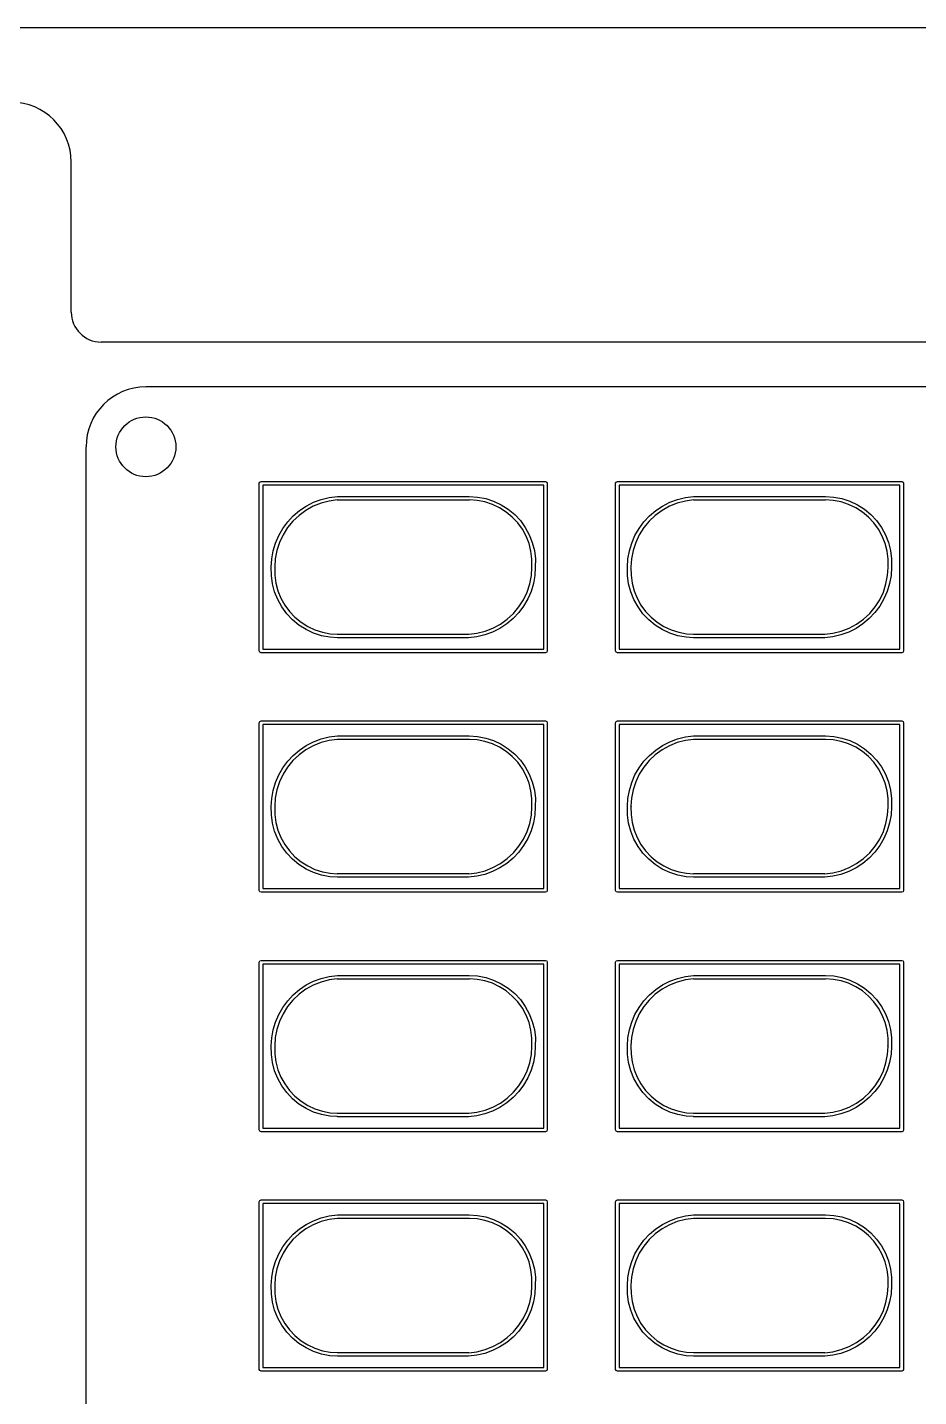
# Model space of a CAD drawing. Header units: millimetres. Extents: x 19 to 252, y 54 to 139.
# Drawn here: x 201.78 to 231.55, y 93.04 to 138.78 of the extents above; entities that cross this region are included whole.
import ezdxf

# ---------------------------------------------------------------- set-up
doc = ezdxf.new("R2010")
doc.units = ezdxf.units.MM
doc.header["$LTSCALE"] = 25.4
doc.layers.add('BLACK', color=7, linetype='Continuous')

msp = doc.modelspace()

# ---------------------------------------------------------------- linework, layer by layer
for p, q in [((33.243, 138.781), (238.238, 138.781)), ((203.245, 129.27), (203.245, 134.281)), ((247.738, 128.27), (204.245, 128.27)), ((208.238, 126.77), (205.738, 126.77)), ((244.238, 126.77), (208.238, 126.77)), ((203.738, 68.77), (203.738, 124.77))]:
    msp.add_line(p, q)
msp.add_circle((205.738, 124.77), 1)
for centre, radius, start, end in [((201.245, 134.281), 2, 0, 90), ((204.245, 129.27), 1, 180, 270), ((205.738, 124.77), 2, 90, 180)]:
    msp.add_arc(centre, radius, start, end)
at = {"layer": 'BLACK', "linetype": 'Continuous'}
for p, q in [((209.527, 123.55), (209.545, 123.593)), ((209.527, 117.949), (209.527, 123.55)), ((209.545, 123.593), (209.587, 123.61)), ((209.587, 123.61), (219.088, 123.61)), ((219.088, 123.61), (219.131, 123.593)), ((219.131, 123.593), (219.149, 123.55)), ((219.149, 123.55), (219.149, 117.949)), ((221.427, 123.55), (221.445, 123.593)), ((221.427, 117.949), (221.427, 123.55)), ((221.445, 123.593), (221.488, 123.61)), ((221.488, 123.61), (230.989, 123.61)), ((230.989, 123.61), (231.031, 123.593)), ((231.031, 123.593), (231.048, 123.55)), ((231.048, 123.55), (231.048, 117.949)), ((209.647, 123.49), (209.647, 118.009)), ((219.028, 123.49), (209.647, 123.49)), ((211.597, 123.01), (211.863, 123.076)), ((211.863, 123.076), (212.134, 123.11)), ((212.134, 123.11), (212.134, 123.11)), ((212.134, 123.11), (212.136, 123.109)), ((212.136, 123.109), (212.138, 123.11)), ((212.138, 123.11), (216.538, 123.11)), ((216.538, 123.11), (216.816, 123.092)), ((216.816, 123.092), (217.09, 123.04)), ((219.028, 118.009), (219.028, 123.49)), ((221.548, 123.49), (221.548, 118.009)), ((230.929, 123.49), (221.548, 123.49)), ((223.497, 123.01), (223.763, 123.076)), ((223.763, 123.076), (224.034, 123.11)), ((224.034, 123.11), (224.034, 123.11)), ((224.034, 123.11), (224.036, 123.109)), ((224.036, 123.109), (224.038, 123.11)), ((224.038, 123.11), (228.438, 123.11)), ((228.438, 123.11), (228.716, 123.092)), ((228.716, 123.092), (228.99, 123.04)), ((230.929, 118.009), (230.929, 123.49)), ((210.661, 122.462), (210.87, 122.639)), ((211.082, 122.646), (210.854, 122.48)), ((210.87, 122.639), (211.097, 122.791)), ((211.328, 122.782), (211.082, 122.646)), ((211.097, 122.791), (211.341, 122.915)), ((211.59, 122.887), (211.328, 122.782)), ((211.341, 122.915), (211.597, 123.01)), ((211.862, 122.958), (211.59, 122.887)), ((212.131, 122.993), (211.862, 122.958)), ((212.138, 122.99), (212.131, 122.993)), ((216.538, 122.99), (212.138, 122.99)), ((216.547, 122.993), (216.538, 122.99)), ((216.802, 122.977), (216.547, 122.993)), ((217.061, 122.928), (216.802, 122.977)), ((217.313, 122.846), (217.061, 122.928)), ((217.09, 123.04), (217.356, 122.953)), ((217.552, 122.733), (217.313, 122.846)), ((217.356, 122.953), (217.608, 122.834)), ((217.775, 122.591), (217.552, 122.733)), ((217.608, 122.834), (217.843, 122.685)), ((217.978, 122.422), (217.775, 122.591)), ((217.843, 122.685), (218.058, 122.506)), ((222.561, 122.462), (222.77, 122.639)), ((222.982, 122.646), (222.754, 122.48)), ((222.77, 122.639), (222.997, 122.791)), ((223.228, 122.782), (222.982, 122.646)), ((222.997, 122.791), (223.241, 122.915)), ((223.49, 122.887), (223.228, 122.782)), ((223.241, 122.915), (223.497, 123.01)), ((223.762, 122.958), (223.49, 122.887)), ((224.031, 122.993), (223.762, 122.958)), ((224.038, 122.99), (224.031, 122.993)), ((228.438, 122.99), (224.038, 122.99)), ((228.447, 122.993), (228.438, 122.99)), ((228.702, 122.977), (228.447, 122.993)), ((228.961, 122.928), (228.702, 122.977)), ((229.213, 122.846), (228.961, 122.928)), ((228.99, 123.04), (229.256, 122.953)), ((229.452, 122.733), (229.213, 122.846)), ((229.256, 122.953), (229.508, 122.834)), ((229.675, 122.591), (229.452, 122.733)), ((229.508, 122.834), (229.743, 122.685)), ((229.878, 122.422), (229.675, 122.591)), ((229.743, 122.685), (229.958, 122.506)), ((210.312, 122.043), (210.475, 122.263)), ((210.649, 122.286), (210.47, 122.069)), ((210.475, 122.263), (210.661, 122.462)), ((210.854, 122.48), (210.649, 122.286)), ((218.159, 122.229), (217.978, 122.422)), ((218.058, 122.506), (218.248, 122.303)), ((218.314, 122.015), (218.159, 122.229)), ((218.248, 122.303), (218.412, 122.077)), ((222.212, 122.043), (222.375, 122.263)), ((222.549, 122.286), (222.37, 122.069)), ((222.375, 122.263), (222.561, 122.462)), ((222.754, 122.48), (222.549, 122.286)), ((230.059, 122.229), (229.878, 122.422)), ((229.958, 122.506), (230.148, 122.303)), ((230.214, 122.015), (230.059, 122.229)), ((230.148, 122.303), (230.312, 122.077)), ((210.068, 121.554), (210.176, 121.806)), ((210.176, 121.806), (210.312, 122.043)), ((210.32, 121.831), (210.2, 121.576)), ((210.47, 122.069), (210.32, 121.831)), ((218.44, 121.783), (218.314, 122.015)), ((218.412, 122.077), (218.545, 121.832)), ((218.537, 121.537), (218.44, 121.783)), ((218.545, 121.832), (218.647, 121.572)), ((221.968, 121.554), (222.076, 121.806)), ((222.076, 121.806), (222.212, 122.043)), ((222.22, 121.831), (222.1, 121.576)), ((222.37, 122.069), (222.22, 121.831)), ((230.34, 121.783), (230.214, 122.015)), ((230.312, 122.077), (230.445, 121.832)), ((230.437, 121.537), (230.34, 121.783)), ((230.445, 121.832), (230.547, 121.572)), ((209.943, 121.023), (209.991, 121.292)), ((209.991, 121.292), (210.068, 121.554)), ((210.113, 121.308), (210.061, 121.031)), ((210.2, 121.576), (210.113, 121.308)), ((218.602, 121.28), (218.537, 121.537)), ((218.634, 121.018), (218.602, 121.28)), ((218.647, 121.572), (218.716, 121.302)), ((218.716, 121.302), (218.75, 121.025)), ((221.843, 121.023), (221.891, 121.292)), ((221.891, 121.292), (221.968, 121.554)), ((222.013, 121.308), (221.961, 121.031)), ((222.1, 121.576), (222.013, 121.308)), ((230.502, 121.28), (230.437, 121.537)), ((230.534, 121.018), (230.502, 121.28)), ((230.547, 121.572), (230.616, 121.302)), ((230.616, 121.302), (230.65, 121.025)), ((209.928, 120.753), (209.943, 121.023)), ((210.061, 121.031), (210.044, 120.759)), ((210.044, 120.759), (210.048, 120.75)), ((218.629, 120.754), (218.633, 120.762)), ((218.633, 120.762), (218.634, 121.018)), ((218.75, 121.025), (218.748, 120.75)), ((221.828, 120.753), (221.843, 121.023)), ((221.961, 121.031), (221.944, 120.759)), ((221.944, 120.759), (221.947, 120.75)), ((230.529, 120.754), (230.533, 120.762)), ((230.533, 120.762), (230.534, 121.018)), ((230.65, 121.025), (230.648, 120.75)), ((209.927, 120.75), (209.928, 120.751)), ((209.928, 120.75), (209.927, 120.75)), ((209.928, 120.751), (209.928, 120.753)), ((209.928, 120.753), (209.928, 120.753)), ((209.928, 120.753), (209.928, 120.753)), ((209.929, 120.473), (209.928, 120.75)), ((209.966, 120.196), (209.929, 120.473)), ((210.047, 120.747), (210.043, 120.738)), ((210.043, 120.738), (210.045, 120.481)), ((210.045, 120.481), (210.08, 120.218)), ((210.048, 120.75), (210.047, 120.748)), ((210.047, 120.748), (210.047, 120.747)), ((218.562, 120.188), (218.615, 120.467)), ((218.615, 120.467), (218.632, 120.741)), ((218.628, 120.75), (218.629, 120.752)), ((218.632, 120.741), (218.628, 120.75)), ((218.629, 120.752), (218.629, 120.754)), ((218.732, 120.475), (218.685, 120.204)), ((218.748, 120.746), (218.732, 120.475)), ((218.748, 120.75), (218.748, 120.75)), ((218.748, 120.75), (218.748, 120.748)), ((218.748, 120.748), (218.748, 120.746)), ((218.748, 120.746), (218.748, 120.746)), ((218.748, 120.746), (218.748, 120.746)), ((221.828, 120.751), (221.828, 120.753)), ((221.828, 120.753), (221.828, 120.753)), ((221.828, 120.753), (221.828, 120.753)), ((221.828, 120.75), (221.828, 120.751)), ((221.829, 120.473), (221.828, 120.75)), ((221.828, 120.75), (221.828, 120.75)), ((221.866, 120.196), (221.829, 120.473)), ((221.947, 120.747), (221.943, 120.738)), ((221.943, 120.738), (221.945, 120.481)), ((221.945, 120.481), (221.98, 120.218)), ((221.947, 120.75), (221.947, 120.748)), ((221.947, 120.748), (221.947, 120.747)), ((230.462, 120.188), (230.515, 120.467)), ((230.515, 120.467), (230.532, 120.741)), ((230.528, 120.75), (230.529, 120.752)), ((230.532, 120.741), (230.528, 120.75)), ((230.529, 120.752), (230.529, 120.754)), ((230.632, 120.475), (230.585, 120.204)), ((230.648, 120.746), (230.632, 120.475)), ((230.648, 120.75), (230.649, 120.75)), ((230.649, 120.75), (230.648, 120.748)), ((230.648, 120.748), (230.648, 120.746)), ((230.648, 120.746), (230.648, 120.746)), ((230.648, 120.746), (230.648, 120.746)), ((210.037, 119.925), (209.966, 120.196)), ((210.142, 119.665), (210.037, 119.925)), ((210.08, 120.218), (210.147, 119.961)), ((210.147, 119.961), (210.246, 119.715)), ((218.352, 119.662), (218.474, 119.919)), ((218.474, 119.919), (218.562, 120.188)), ((218.606, 119.94), (218.496, 119.687)), ((218.685, 120.204), (218.606, 119.94)), ((221.937, 119.925), (221.866, 120.196)), ((222.042, 119.665), (221.937, 119.925)), ((221.98, 120.218), (222.047, 119.961)), ((222.047, 119.961), (222.146, 119.715)), ((230.252, 119.662), (230.374, 119.919)), ((230.374, 119.919), (230.462, 120.188)), ((230.506, 119.94), (230.396, 119.687)), ((230.585, 120.204), (230.506, 119.94)), ((210.278, 119.421), (210.142, 119.665)), ((210.246, 119.715), (210.375, 119.483)), ((210.443, 119.195), (210.278, 119.421)), ((210.375, 119.483), (210.532, 119.269)), ((218.018, 119.205), (218.2, 119.423)), ((218.358, 119.449), (218.194, 119.229)), ((218.2, 119.423), (218.352, 119.662)), ((218.496, 119.687), (218.358, 119.449)), ((222.178, 119.421), (222.042, 119.665)), ((222.146, 119.715), (222.275, 119.483)), ((222.343, 119.195), (222.178, 119.421)), ((222.275, 119.483), (222.432, 119.269)), ((229.918, 119.205), (230.1, 119.423)), ((230.258, 119.449), (230.094, 119.229)), ((230.1, 119.423), (230.252, 119.662)), ((230.396, 119.687), (230.258, 119.449)), ((210.636, 118.992), (210.443, 119.195)), ((210.532, 119.269), (210.715, 119.076)), ((210.852, 118.814), (210.636, 118.992)), ((210.715, 119.076), (210.92, 118.908)), ((217.58, 118.846), (217.811, 119.012)), ((218.005, 119.029), (217.794, 118.852)), ((217.811, 119.012), (218.018, 119.205)), ((218.194, 119.229), (218.005, 119.029)), ((222.536, 118.992), (222.343, 119.195)), ((222.432, 119.269), (222.615, 119.076)), ((222.752, 118.814), (222.536, 118.992)), ((222.615, 119.076), (222.82, 118.908)), ((229.48, 118.846), (229.711, 119.012)), ((229.905, 119.029), (229.694, 118.852)), ((229.711, 119.012), (229.918, 119.205)), ((230.094, 119.229), (229.905, 119.029)), ((211.089, 118.664), (210.852, 118.814)), ((210.92, 118.908), (211.144, 118.766)), ((211.342, 118.546), (211.089, 118.664)), ((211.144, 118.766), (211.385, 118.653)), ((211.608, 118.46), (211.342, 118.546)), ((211.385, 118.653), (211.637, 118.572)), ((211.637, 118.572), (211.898, 118.522)), ((211.898, 118.522), (212.132, 118.508)), ((212.132, 118.508), (212.138, 118.51)), ((212.138, 118.51), (216.513, 118.51)), ((216.513, 118.51), (216.521, 118.507)), ((216.521, 118.507), (216.792, 118.539)), ((217.058, 118.484), (216.79, 118.421)), ((216.792, 118.539), (217.067, 118.608)), ((217.317, 118.578), (217.058, 118.484)), ((217.067, 118.608), (217.331, 118.711)), ((217.563, 118.701), (217.317, 118.578)), ((217.331, 118.711), (217.58, 118.846)), ((217.794, 118.852), (217.563, 118.701)), ((222.989, 118.664), (222.752, 118.814)), ((222.82, 118.908), (223.044, 118.766)), ((223.242, 118.546), (222.989, 118.664)), ((223.044, 118.766), (223.285, 118.653)), ((223.508, 118.46), (223.242, 118.546)), ((223.285, 118.653), (223.537, 118.572)), ((223.537, 118.572), (223.798, 118.522)), ((223.798, 118.522), (224.032, 118.508)), ((224.032, 118.508), (224.038, 118.51)), ((224.038, 118.51), (228.413, 118.51)), ((228.413, 118.51), (228.421, 118.507)), ((228.421, 118.507), (228.692, 118.539)), ((228.958, 118.484), (228.69, 118.421)), ((228.692, 118.539), (228.967, 118.608)), ((229.217, 118.578), (228.958, 118.484)), ((228.967, 118.608), (229.231, 118.711)), ((229.463, 118.701), (229.217, 118.578)), ((229.231, 118.711), (229.48, 118.846)), ((229.694, 118.852), (229.463, 118.701)), ((211.883, 118.407), (211.608, 118.46)), ((212.134, 118.392), (211.883, 118.407)), ((212.138, 118.39), (212.134, 118.392)), ((216.513, 118.39), (212.138, 118.39)), ((216.515, 118.391), (216.513, 118.39)), ((216.517, 118.39), (216.515, 118.391)), ((216.79, 118.421), (216.517, 118.39)), ((216.517, 118.39), (216.517, 118.39)), ((223.783, 118.407), (223.508, 118.46)), ((224.034, 118.392), (223.783, 118.407)), ((224.038, 118.39), (224.034, 118.392)), ((228.413, 118.39), (224.038, 118.39)), ((228.415, 118.391), (228.413, 118.39)), ((228.417, 118.39), (228.415, 118.391)), ((228.69, 118.421), (228.417, 118.39)), ((228.417, 118.39), (228.417, 118.39)), ((209.545, 117.907), (209.527, 117.949)), ((209.587, 117.889), (209.545, 117.907)), ((219.088, 117.889), (209.587, 117.889)), ((209.647, 118.009), (219.028, 118.009)), ((219.131, 117.907), (219.088, 117.889)), ((219.149, 117.949), (219.131, 117.907)), ((221.445, 117.907), (221.427, 117.949)), ((221.488, 117.889), (221.445, 117.907)), ((230.989, 117.889), (221.488, 117.889)), ((221.548, 118.009), (230.929, 118.009)), ((231.031, 117.907), (230.989, 117.889)), ((231.048, 117.949), (231.031, 117.907)), ((209.527, 115.55), (209.545, 115.593)), ((209.527, 109.949), (209.527, 115.55)), ((209.545, 115.593), (209.587, 115.61)), ((209.587, 115.61), (219.088, 115.61)), ((209.647, 115.49), (209.647, 110.009)), ((219.028, 115.49), (209.647, 115.49)), ((219.028, 110.009), (219.028, 115.49)), ((219.088, 115.61), (219.131, 115.593)), ((219.131, 115.593), (219.149, 115.55)), ((219.149, 115.55), (219.149, 109.949)), ((221.427, 115.55), (221.445, 115.593)), ((221.427, 109.949), (221.427, 115.55)), ((221.445, 115.593), (221.488, 115.61)), ((221.488, 115.61), (230.989, 115.61)), ((221.548, 115.49), (221.548, 110.009)), ((230.929, 115.49), (221.548, 115.49)), ((230.929, 110.009), (230.929, 115.49)), ((230.989, 115.61), (231.031, 115.593)), ((231.031, 115.593), (231.048, 115.55)), ((231.048, 115.55), (231.048, 109.949)), ((211.097, 114.791), (211.341, 114.915)), ((211.59, 114.887), (211.328, 114.782)), ((211.341, 114.915), (211.597, 115.01)), ((211.862, 114.958), (211.59, 114.887)), ((211.597, 115.01), (211.863, 115.076)), ((212.131, 114.993), (211.862, 114.958)), ((211.863, 115.076), (212.134, 115.11)), ((212.138, 114.99), (212.131, 114.993)), ((212.134, 115.11), (212.134, 115.11)), ((212.134, 115.11), (212.136, 115.109)), ((212.136, 115.109), (212.138, 115.11)), ((212.138, 115.11), (216.538, 115.11)), ((216.538, 114.99), (212.138, 114.99)), ((216.538, 115.11), (216.816, 115.092)), ((216.547, 114.993), (216.538, 114.99)), ((216.802, 114.977), (216.547, 114.993)), ((217.061, 114.928), (216.802, 114.977)), ((216.816, 115.092), (217.09, 115.04)), ((217.313, 114.846), (217.061, 114.928)), ((217.09, 115.04), (217.356, 114.953)), ((217.552, 114.733), (217.313, 114.846)), ((217.356, 114.953), (217.608, 114.834)), ((217.608, 114.834), (217.843, 114.685)), ((222.997, 114.791), (223.241, 114.915)), ((223.49, 114.887), (223.228, 114.782)), ((223.241, 114.915), (223.497, 115.01)), ((223.762, 114.958), (223.49, 114.887)), ((223.497, 115.01), (223.763, 115.076)), ((224.031, 114.993), (223.762, 114.958)), ((223.763, 115.076), (224.034, 115.11)), ((224.038, 114.99), (224.031, 114.993)), ((224.034, 115.11), (224.034, 115.11)), ((224.034, 115.11), (224.036, 115.109)), ((224.036, 115.109), (224.038, 115.11)), ((224.038, 115.11), (228.438, 115.11)), ((228.438, 114.99), (224.038, 114.99)), ((228.438, 115.11), (228.716, 115.092)), ((228.447, 114.993), (228.438, 114.99)), ((228.702, 114.977), (228.447, 114.993)), ((228.961, 114.928), (228.702, 114.977)), ((228.716, 115.092), (228.99, 115.04)), ((229.213, 114.846), (228.961, 114.928)), ((228.99, 115.04), (229.256, 114.953)), ((229.452, 114.733), (229.213, 114.846)), ((229.256, 114.953), (229.508, 114.834)), ((229.508, 114.834), (229.743, 114.685)), ((210.475, 114.263), (210.661, 114.462)), ((210.854, 114.48), (210.649, 114.286)), ((210.661, 114.462), (210.87, 114.639)), ((211.082, 114.646), (210.854, 114.48)), ((210.87, 114.639), (211.097, 114.791)), ((211.328, 114.782), (211.082, 114.646)), ((217.775, 114.591), (217.552, 114.733)), ((217.978, 114.422), (217.775, 114.591)), ((217.843, 114.685), (218.058, 114.506)), ((218.159, 114.229), (217.978, 114.422)), ((218.058, 114.506), (218.248, 114.303)), ((222.375, 114.263), (222.561, 114.462)), ((222.754, 114.48), (222.549, 114.286)), ((222.561, 114.462), (222.77, 114.639)), ((222.982, 114.646), (222.754, 114.48)), ((222.77, 114.639), (222.997, 114.791)), ((223.228, 114.782), (222.982, 114.646)), ((229.675, 114.591), (229.452, 114.733)), ((229.878, 114.422), (229.675, 114.591)), ((229.743, 114.685), (229.958, 114.506)), ((230.059, 114.229), (229.878, 114.422)), ((229.958, 114.506), (230.148, 114.303)), ((210.176, 113.806), (210.312, 114.043)), ((210.312, 114.043), (210.475, 114.263)), ((210.47, 114.069), (210.32, 113.831)), ((210.649, 114.286), (210.47, 114.069)), ((218.314, 114.015), (218.159, 114.229)), ((218.248, 114.303), (218.412, 114.077)), ((218.44, 113.783), (218.314, 114.015)), ((218.412, 114.077), (218.545, 113.832)), ((222.076, 113.806), (222.212, 114.043)), ((222.212, 114.043), (222.375, 114.263)), ((222.37, 114.069), (222.22, 113.831)), ((222.549, 114.286), (222.37, 114.069)), ((230.214, 114.015), (230.059, 114.229)), ((230.148, 114.303), (230.312, 114.077)), ((230.34, 113.783), (230.214, 114.015)), ((230.312, 114.077), (230.445, 113.832)), ((209.991, 113.292), (210.068, 113.554)), ((210.068, 113.554), (210.176, 113.806)), ((210.2, 113.576), (210.113, 113.308)), ((210.32, 113.831), (210.2, 113.576)), ((218.537, 113.537), (218.44, 113.783)), ((218.602, 113.28), (218.537, 113.537)), ((218.545, 113.832), (218.647, 113.572)), ((218.647, 113.572), (218.716, 113.302)), ((221.891, 113.292), (221.968, 113.554)), ((221.968, 113.554), (222.076, 113.806)), ((222.1, 113.576), (222.013, 113.308)), ((222.22, 113.831), (222.1, 113.576)), ((230.437, 113.537), (230.34, 113.783)), ((230.502, 113.28), (230.437, 113.537)), ((230.445, 113.832), (230.547, 113.572)), ((230.547, 113.572), (230.616, 113.302)), ((209.928, 112.753), (209.943, 113.023)), ((209.943, 113.023), (209.991, 113.292)), ((210.061, 113.031), (210.044, 112.759)), ((210.113, 113.308), (210.061, 113.031)), ((218.634, 113.018), (218.602, 113.28)), ((218.633, 112.762), (218.634, 113.018)), ((218.716, 113.302), (218.75, 113.025)), ((218.75, 113.025), (218.748, 112.75)), ((221.828, 112.753), (221.843, 113.023)), ((221.843, 113.023), (221.891, 113.292)), ((221.961, 113.031), (221.944, 112.759)), ((222.013, 113.308), (221.961, 113.031)), ((230.534, 113.018), (230.502, 113.28)), ((230.533, 112.762), (230.534, 113.018)), ((230.616, 113.302), (230.65, 113.025)), ((230.65, 113.025), (230.648, 112.75)), ((209.927, 112.75), (209.928, 112.751)), ((209.928, 112.75), (209.927, 112.75)), ((209.928, 112.751), (209.928, 112.753)), ((209.928, 112.753), (209.928, 112.753)), ((209.928, 112.753), (209.928, 112.753)), ((209.929, 112.473), (209.928, 112.75)), ((210.047, 112.747), (210.043, 112.738)), ((210.043, 112.738), (210.045, 112.481)), ((210.044, 112.759), (210.048, 112.75)), ((210.048, 112.75), (210.047, 112.748)), ((210.047, 112.748), (210.047, 112.747)), ((218.615, 112.467), (218.632, 112.741)), ((218.628, 112.75), (218.629, 112.752)), ((218.632, 112.741), (218.628, 112.75)), ((218.629, 112.754), (218.633, 112.762)), ((218.629, 112.752), (218.629, 112.754)), ((218.748, 112.746), (218.732, 112.475)), ((218.748, 112.75), (218.748, 112.75)), ((218.748, 112.75), (218.748, 112.748)), ((218.748, 112.748), (218.748, 112.746)), ((218.748, 112.746), (218.748, 112.746)), ((218.748, 112.746), (218.748, 112.746)), ((221.828, 112.751), (221.828, 112.753)), ((221.828, 112.753), (221.828, 112.753)), ((221.828, 112.753), (221.828, 112.753)), ((221.828, 112.75), (221.828, 112.751)), ((221.829, 112.473), (221.828, 112.75)), ((221.828, 112.75), (221.828, 112.75)), ((221.947, 112.747), (221.943, 112.738)), ((221.943, 112.738), (221.945, 112.481)), ((221.944, 112.759), (221.947, 112.75)), ((221.947, 112.75), (221.947, 112.748)), ((221.947, 112.748), (221.947, 112.747)), ((230.515, 112.467), (230.532, 112.741)), ((230.528, 112.75), (230.529, 112.752)), ((230.532, 112.741), (230.528, 112.75)), ((230.529, 112.754), (230.533, 112.762)), ((230.529, 112.752), (230.529, 112.754)), ((230.648, 112.746), (230.632, 112.475)), ((230.648, 112.75), (230.649, 112.75)), ((230.649, 112.75), (230.648, 112.748)), ((230.648, 112.748), (230.648, 112.746)), ((230.648, 112.746), (230.648, 112.746)), ((230.648, 112.746), (230.648, 112.746)), ((209.966, 112.196), (209.929, 112.473)), ((210.037, 111.925), (209.966, 112.196)), ((210.045, 112.481), (210.08, 112.218)), ((210.08, 112.218), (210.147, 111.961)), ((218.474, 111.919), (218.562, 112.188)), ((218.562, 112.188), (218.615, 112.467)), ((218.685, 112.204), (218.606, 111.94)), ((218.732, 112.475), (218.685, 112.204)), ((221.866, 112.196), (221.829, 112.473)), ((221.937, 111.925), (221.866, 112.196)), ((221.945, 112.481), (221.98, 112.218)), ((221.98, 112.218), (222.047, 111.961)), ((230.374, 111.919), (230.462, 112.188)), ((230.462, 112.188), (230.515, 112.467)), ((230.585, 112.204), (230.506, 111.94)), ((230.632, 112.475), (230.585, 112.204)), ((210.142, 111.665), (210.037, 111.925)), ((210.278, 111.421), (210.142, 111.665)), ((210.147, 111.961), (210.246, 111.715)), ((210.246, 111.715), (210.375, 111.483)), ((218.2, 111.423), (218.352, 111.662)), ((218.352, 111.662), (218.474, 111.919)), ((218.496, 111.687), (218.358, 111.449)), ((218.606, 111.94), (218.496, 111.687)), ((222.042, 111.665), (221.937, 111.925)), ((222.178, 111.421), (222.042, 111.665)), ((222.047, 111.961), (222.146, 111.715)), ((222.146, 111.715), (222.275, 111.483)), ((230.1, 111.423), (230.252, 111.662)), ((230.252, 111.662), (230.374, 111.919)), ((230.396, 111.687), (230.258, 111.449)), ((230.506, 111.94), (230.396, 111.687)), ((210.443, 111.195), (210.278, 111.421)), ((210.375, 111.483), (210.532, 111.269)), ((210.636, 110.992), (210.443, 111.195)), ((210.532, 111.269), (210.715, 111.076)), ((217.811, 111.012), (218.018, 111.205)), ((218.194, 111.229), (218.005, 111.029)), ((218.018, 111.205), (218.2, 111.423)), ((218.358, 111.449), (218.194, 111.229)), ((222.343, 111.195), (222.178, 111.421)), ((222.275, 111.483), (222.432, 111.269)), ((222.536, 110.992), (222.343, 111.195)), ((222.432, 111.269), (222.615, 111.076)), ((229.711, 111.012), (229.918, 111.205)), ((230.094, 111.229), (229.905, 111.029)), ((229.918, 111.205), (230.1, 111.423)), ((230.258, 111.449), (230.094, 111.229)), ((210.852, 110.814), (210.636, 110.992)), ((210.715, 111.076), (210.92, 110.908)), ((211.089, 110.664), (210.852, 110.814)), ((210.92, 110.908), (211.144, 110.766)), ((211.144, 110.766), (211.385, 110.653)), ((217.067, 110.608), (217.331, 110.711)), ((217.563, 110.701), (217.317, 110.578)), ((217.331, 110.711), (217.58, 110.846)), ((217.794, 110.852), (217.563, 110.701)), ((217.58, 110.846), (217.811, 111.012)), ((218.005, 111.029), (217.794, 110.852)), ((222.752, 110.814), (222.536, 110.992)), ((222.615, 111.076), (222.82, 110.908)), ((222.989, 110.664), (222.752, 110.814)), ((222.82, 110.908), (223.044, 110.766)), ((223.044, 110.766), (223.285, 110.653)), ((228.967, 110.608), (229.231, 110.711)), ((229.463, 110.701), (229.217, 110.578)), ((229.231, 110.711), (229.48, 110.846)), ((229.694, 110.852), (229.463, 110.701)), ((229.48, 110.846), (229.711, 111.012)), ((229.905, 111.029), (229.694, 110.852)), ((211.342, 110.546), (211.089, 110.664)), ((211.608, 110.46), (211.342, 110.546)), ((211.385, 110.653), (211.637, 110.572)), ((211.883, 110.407), (211.608, 110.46)), ((211.637, 110.572), (211.898, 110.522)), ((212.134, 110.392), (211.883, 110.407)), ((211.898, 110.522), (212.132, 110.508)), ((212.132, 110.508), (212.138, 110.51)), ((212.138, 110.39), (212.134, 110.392)), ((212.138, 110.51), (216.513, 110.51)), ((216.513, 110.39), (212.138, 110.39)), ((216.513, 110.51), (216.521, 110.507)), ((216.515, 110.391), (216.513, 110.39)), ((216.517, 110.39), (216.515, 110.391)), ((216.79, 110.421), (216.517, 110.39)), ((216.517, 110.39), (216.517, 110.39)), ((216.521, 110.507), (216.792, 110.539)), ((217.058, 110.484), (216.79, 110.421)), ((216.792, 110.539), (217.067, 110.608)), ((217.317, 110.578), (217.058, 110.484)), ((223.242, 110.546), (222.989, 110.664)), ((223.508, 110.46), (223.242, 110.546)), ((223.285, 110.653), (223.537, 110.572)), ((223.783, 110.407), (223.508, 110.46)), ((223.537, 110.572), (223.798, 110.522)), ((224.034, 110.392), (223.783, 110.407)), ((223.798, 110.522), (224.032, 110.508)), ((224.032, 110.508), (224.038, 110.51)), ((224.038, 110.39), (224.034, 110.392)), ((224.038, 110.51), (228.413, 110.51)), ((228.413, 110.39), (224.038, 110.39)), ((228.413, 110.51), (228.421, 110.507)), ((228.415, 110.391), (228.413, 110.39)), ((228.417, 110.39), (228.415, 110.391)), ((228.69, 110.421), (228.417, 110.39)), ((228.417, 110.39), (228.417, 110.39)), ((228.421, 110.507), (228.692, 110.539)), ((228.958, 110.484), (228.69, 110.421)), ((228.692, 110.539), (228.967, 110.608)), ((229.217, 110.578), (228.958, 110.484)), ((209.545, 109.907), (209.527, 109.949)), ((209.587, 109.889), (209.545, 109.907)), ((219.088, 109.889), (209.587, 109.889)), ((209.647, 110.009), (219.028, 110.009)), ((219.131, 109.907), (219.088, 109.889)), ((219.149, 109.949), (219.131, 109.907)), ((221.445, 109.907), (221.427, 109.949)), ((221.488, 109.889), (221.445, 109.907)), ((230.989, 109.889), (221.488, 109.889)), ((221.548, 110.009), (230.929, 110.009)), ((231.031, 109.907), (230.989, 109.889)), ((231.048, 109.949), (231.031, 109.907)), ((209.527, 107.55), (209.545, 107.593)), ((209.527, 101.949), (209.527, 107.55)), ((209.545, 107.593), (209.587, 107.61)), ((209.587, 107.61), (219.088, 107.61)), ((219.088, 107.61), (219.131, 107.593)), ((219.131, 107.593), (219.149, 107.55)), ((219.149, 107.55), (219.149, 101.949)), ((221.427, 107.55), (221.445, 107.593)), ((221.427, 101.949), (221.427, 107.55)), ((221.445, 107.593), (221.488, 107.61)), ((221.488, 107.61), (230.989, 107.61)), ((230.989, 107.61), (231.031, 107.593)), ((231.031, 107.593), (231.048, 107.55)), ((231.048, 107.55), (231.048, 101.949)), ((209.647, 107.49), (209.647, 102.009)), ((219.028, 107.49), (209.647, 107.49)), ((211.597, 107.01), (211.863, 107.076)), ((211.863, 107.076), (212.134, 107.11)), ((212.134, 107.11), (212.134, 107.11)), ((212.134, 107.11), (212.136, 107.109)), ((212.136, 107.109), (212.138, 107.11)), ((212.138, 107.11), (216.538, 107.11)), ((216.538, 107.11), (216.816, 107.092)), ((216.816, 107.092), (217.09, 107.04)), ((217.09, 107.04), (217.356, 106.953)), ((219.028, 102.009), (219.028, 107.49)), ((221.548, 107.49), (221.548, 102.009)), ((230.929, 107.49), (221.548, 107.49)), ((223.497, 107.01), (223.763, 107.076)), ((223.763, 107.076), (224.034, 107.11)), ((224.034, 107.11), (224.034, 107.11)), ((224.034, 107.11), (224.036, 107.109)), ((224.036, 107.109), (224.038, 107.11)), ((224.038, 107.11), (228.438, 107.11)), ((228.438, 107.11), (228.716, 107.092)), ((228.716, 107.092), (228.99, 107.04)), ((228.99, 107.04), (229.256, 106.953)), ((230.929, 102.009), (230.929, 107.49)), ((210.661, 106.462), (210.87, 106.639)), ((211.082, 106.646), (210.854, 106.48)), ((210.87, 106.639), (211.097, 106.791)), ((211.328, 106.782), (211.082, 106.646)), ((211.097, 106.791), (211.341, 106.915)), ((211.59, 106.887), (211.328, 106.782)), ((211.341, 106.915), (211.597, 107.01)), ((211.862, 106.958), (211.59, 106.887)), ((212.131, 106.993), (211.862, 106.958)), ((212.138, 106.99), (212.131, 106.993)), ((216.538, 106.99), (212.138, 106.99)), ((216.547, 106.993), (216.538, 106.99)), ((216.802, 106.977), (216.547, 106.993)), ((217.061, 106.928), (216.802, 106.977)), ((217.313, 106.846), (217.061, 106.928)), ((217.552, 106.733), (217.313, 106.846)), ((217.356, 106.953), (217.608, 106.834)), ((217.775, 106.591), (217.552, 106.733)), ((217.608, 106.834), (217.843, 106.685)), ((217.978, 106.422), (217.775, 106.591)), ((217.843, 106.685), (218.058, 106.506)), ((222.561, 106.462), (222.77, 106.639)), ((222.982, 106.646), (222.754, 106.48)), ((222.77, 106.639), (222.997, 106.791)), ((223.228, 106.782), (222.982, 106.646)), ((222.997, 106.791), (223.241, 106.915)), ((223.49, 106.887), (223.228, 106.782)), ((223.241, 106.915), (223.497, 107.01)), ((223.762, 106.958), (223.49, 106.887)), ((224.031, 106.993), (223.762, 106.958)), ((224.038, 106.99), (224.031, 106.993)), ((228.438, 106.99), (224.038, 106.99)), ((228.447, 106.993), (228.438, 106.99)), ((228.702, 106.977), (228.447, 106.993)), ((228.961, 106.928), (228.702, 106.977)), ((229.213, 106.846), (228.961, 106.928)), ((229.452, 106.733), (229.213, 106.846)), ((229.256, 106.953), (229.508, 106.834)), ((229.675, 106.591), (229.452, 106.733)), ((229.508, 106.834), (229.743, 106.685)), ((229.878, 106.422), (229.675, 106.591)), ((229.743, 106.685), (229.958, 106.506)), ((210.312, 106.043), (210.475, 106.263)), ((210.649, 106.286), (210.47, 106.069)), ((210.475, 106.263), (210.661, 106.462)), ((210.854, 106.48), (210.649, 106.286)), ((218.159, 106.229), (217.978, 106.422)), ((218.058, 106.506), (218.248, 106.303)), ((218.314, 106.015), (218.159, 106.229)), ((218.248, 106.303), (218.412, 106.077)), ((222.212, 106.043), (222.375, 106.263)), ((222.549, 106.286), (222.37, 106.069)), ((222.375, 106.263), (222.561, 106.462)), ((222.754, 106.48), (222.549, 106.286)), ((230.059, 106.229), (229.878, 106.422)), ((229.958, 106.506), (230.148, 106.303)), ((230.214, 106.015), (230.059, 106.229)), ((230.148, 106.303), (230.312, 106.077)), ((210.068, 105.554), (210.176, 105.806)), ((210.176, 105.806), (210.312, 106.043)), ((210.32, 105.831), (210.2, 105.576)), ((210.47, 106.069), (210.32, 105.831)), ((218.44, 105.783), (218.314, 106.015)), ((218.412, 106.077), (218.545, 105.832)), ((218.537, 105.537), (218.44, 105.783)), ((218.545, 105.832), (218.647, 105.572)), ((221.968, 105.554), (222.076, 105.806)), ((222.076, 105.806), (222.212, 106.043)), ((222.22, 105.831), (222.1, 105.576)), ((222.37, 106.069), (222.22, 105.831)), ((230.34, 105.783), (230.214, 106.015)), ((230.312, 106.077), (230.445, 105.832)), ((230.437, 105.537), (230.34, 105.783)), ((230.445, 105.832), (230.547, 105.572)), ((209.943, 105.023), (209.991, 105.292)), ((209.991, 105.292), (210.068, 105.554)), ((210.113, 105.308), (210.061, 105.031)), ((210.2, 105.576), (210.113, 105.308)), ((218.602, 105.28), (218.537, 105.537)), ((218.634, 105.018), (218.602, 105.28)), ((218.647, 105.572), (218.716, 105.302)), ((218.716, 105.302), (218.75, 105.025)), ((221.843, 105.023), (221.891, 105.292)), ((221.891, 105.292), (221.968, 105.554)), ((222.013, 105.308), (221.961, 105.031)), ((222.1, 105.576), (222.013, 105.308)), ((230.502, 105.28), (230.437, 105.537)), ((230.534, 105.018), (230.502, 105.28)), ((230.547, 105.572), (230.616, 105.302)), ((230.616, 105.302), (230.65, 105.025)), ((209.927, 104.75), (209.928, 104.751)), ((209.928, 104.75), (209.927, 104.75)), ((209.928, 104.753), (209.943, 105.023)), ((209.928, 104.751), (209.928, 104.753)), ((209.928, 104.753), (209.928, 104.753)), ((209.928, 104.753), (209.928, 104.753)), ((209.929, 104.473), (209.928, 104.75)), ((210.061, 105.031), (210.044, 104.759)), ((210.044, 104.759), (210.048, 104.75)), ((210.048, 104.75), (210.047, 104.748)), ((218.628, 104.75), (218.629, 104.752)), ((218.632, 104.741), (218.628, 104.75)), ((218.629, 104.754), (218.633, 104.762)), ((218.629, 104.752), (218.629, 104.754)), ((218.633, 104.762), (218.634, 105.018)), ((218.75, 105.025), (218.748, 104.75)), ((218.748, 104.75), (218.748, 104.75)), ((218.748, 104.75), (218.748, 104.748)), ((221.828, 104.753), (221.843, 105.023)), ((221.828, 104.751), (221.828, 104.753)), ((221.828, 104.753), (221.828, 104.753)), ((221.828, 104.753), (221.828, 104.753)), ((221.828, 104.75), (221.828, 104.751)), ((221.829, 104.473), (221.828, 104.75)), ((221.828, 104.75), (221.828, 104.75)), ((221.961, 105.031), (221.944, 104.759)), ((221.944, 104.759), (221.947, 104.75)), ((221.947, 104.75), (221.947, 104.748)), ((230.528, 104.75), (230.529, 104.752)), ((230.532, 104.741), (230.528, 104.75)), ((230.529, 104.754), (230.533, 104.762)), ((230.529, 104.752), (230.529, 104.754)), ((230.533, 104.762), (230.534, 105.018)), ((230.65, 105.025), (230.648, 104.75)), ((230.648, 104.75), (230.649, 104.75)), ((230.649, 104.75), (230.648, 104.748)), ((209.966, 104.196), (209.929, 104.473)), ((210.047, 104.747), (210.043, 104.738)), ((210.043, 104.738), (210.045, 104.481)), ((210.045, 104.481), (210.08, 104.218)), ((210.047, 104.748), (210.047, 104.747)), ((218.562, 104.188), (218.615, 104.467)), ((218.615, 104.467), (218.632, 104.741)), ((218.732, 104.475), (218.685, 104.204)), ((218.748, 104.746), (218.732, 104.475)), ((218.748, 104.748), (218.748, 104.746)), ((218.748, 104.746), (218.748, 104.746)), ((218.748, 104.746), (218.748, 104.746)), ((221.866, 104.196), (221.829, 104.473)), ((221.947, 104.747), (221.943, 104.738)), ((221.943, 104.738), (221.945, 104.481)), ((221.945, 104.481), (221.98, 104.218)), ((221.947, 104.748), (221.947, 104.747)), ((230.462, 104.188), (230.515, 104.467)), ((230.515, 104.467), (230.532, 104.741)), ((230.632, 104.475), (230.585, 104.204)), ((230.648, 104.746), (230.632, 104.475)), ((230.648, 104.748), (230.648, 104.746)), ((230.648, 104.746), (230.648, 104.746)), ((230.648, 104.746), (230.648, 104.746)), ((210.037, 103.925), (209.966, 104.196)), ((210.142, 103.665), (210.037, 103.925)), ((210.08, 104.218), (210.147, 103.961)), ((210.147, 103.961), (210.246, 103.715)), ((218.352, 103.662), (218.474, 103.919)), ((218.474, 103.919), (218.562, 104.188)), ((218.606, 103.94), (218.496, 103.687)), ((218.685, 104.204), (218.606, 103.94)), ((221.937, 103.925), (221.866, 104.196)), ((222.042, 103.665), (221.937, 103.925)), ((221.98, 104.218), (222.047, 103.961)), ((222.047, 103.961), (222.146, 103.715)), ((230.252, 103.662), (230.374, 103.919)), ((230.374, 103.919), (230.462, 104.188)), ((230.506, 103.94), (230.396, 103.687)), ((230.585, 104.204), (230.506, 103.94)), ((210.278, 103.421), (210.142, 103.665)), ((210.246, 103.715), (210.375, 103.483)), ((210.443, 103.195), (210.278, 103.421)), ((210.375, 103.483), (210.532, 103.269)), ((218.018, 103.205), (218.2, 103.423)), ((218.358, 103.449), (218.194, 103.229)), ((218.2, 103.423), (218.352, 103.662)), ((218.496, 103.687), (218.358, 103.449)), ((222.178, 103.421), (222.042, 103.665)), ((222.146, 103.715), (222.275, 103.483)), ((222.343, 103.195), (222.178, 103.421)), ((222.275, 103.483), (222.432, 103.269)), ((229.918, 103.205), (230.1, 103.423)), ((230.258, 103.449), (230.094, 103.229)), ((230.1, 103.423), (230.252, 103.662)), ((230.396, 103.687), (230.258, 103.449)), ((210.636, 102.992), (210.443, 103.195)), ((210.532, 103.269), (210.715, 103.076)), ((210.852, 102.814), (210.636, 102.992)), ((210.715, 103.076), (210.92, 102.908)), ((217.58, 102.846), (217.811, 103.012)), ((218.005, 103.029), (217.794, 102.852)), ((217.811, 103.012), (218.018, 103.205)), ((218.194, 103.229), (218.005, 103.029)), ((222.536, 102.992), (222.343, 103.195)), ((222.432, 103.269), (222.615, 103.076)), ((222.752, 102.814), (222.536, 102.992)), ((222.615, 103.076), (222.82, 102.908)), ((229.48, 102.846), (229.711, 103.012)), ((229.905, 103.029), (229.694, 102.852)), ((229.711, 103.012), (229.918, 103.205)), ((230.094, 103.229), (229.905, 103.029)), ((211.089, 102.664), (210.852, 102.814)), ((210.92, 102.908), (211.144, 102.766)), ((211.342, 102.546), (211.089, 102.664)), ((211.144, 102.766), (211.385, 102.653)), ((211.608, 102.46), (211.342, 102.546)), ((211.385, 102.653), (211.637, 102.572)), ((211.637, 102.572), (211.898, 102.522)), ((211.898, 102.522), (212.132, 102.508)), ((212.132, 102.508), (212.138, 102.51)), ((212.138, 102.51), (216.513, 102.51)), ((216.513, 102.51), (216.521, 102.507)), ((216.521, 102.507), (216.792, 102.539)), ((217.058, 102.484), (216.79, 102.421)), ((216.792, 102.539), (217.067, 102.608)), ((217.317, 102.578), (217.058, 102.484)), ((217.067, 102.608), (217.331, 102.711)), ((217.563, 102.701), (217.317, 102.578)), ((217.331, 102.711), (217.58, 102.846)), ((217.794, 102.852), (217.563, 102.701)), ((222.989, 102.664), (222.752, 102.814)), ((222.82, 102.908), (223.044, 102.766)), ((223.242, 102.546), (222.989, 102.664)), ((223.044, 102.766), (223.285, 102.653)), ((223.508, 102.46), (223.242, 102.546)), ((223.285, 102.653), (223.537, 102.572)), ((223.537, 102.572), (223.798, 102.522)), ((223.798, 102.522), (224.032, 102.508)), ((224.032, 102.508), (224.038, 102.51)), ((224.038, 102.51), (228.413, 102.51)), ((228.413, 102.51), (228.421, 102.507)), ((228.421, 102.507), (228.692, 102.539)), ((228.958, 102.484), (228.69, 102.421)), ((228.692, 102.539), (228.967, 102.608)), ((229.217, 102.578), (228.958, 102.484)), ((228.967, 102.608), (229.231, 102.711)), ((229.463, 102.701), (229.217, 102.578)), ((229.231, 102.711), (229.48, 102.846)), ((229.694, 102.852), (229.463, 102.701)), ((209.647, 102.009), (219.028, 102.009)), ((211.883, 102.407), (211.608, 102.46)), ((212.134, 102.392), (211.883, 102.407)), ((212.138, 102.39), (212.134, 102.392)), ((216.513, 102.39), (212.138, 102.39)), ((216.515, 102.391), (216.513, 102.39)), ((216.517, 102.39), (216.515, 102.391)), ((216.79, 102.421), (216.517, 102.39)), ((216.517, 102.39), (216.517, 102.39)), ((221.548, 102.009), (230.929, 102.009)), ((223.783, 102.407), (223.508, 102.46)), ((224.034, 102.392), (223.783, 102.407)), ((224.038, 102.39), (224.034, 102.392)), ((228.413, 102.39), (224.038, 102.39)), ((228.415, 102.391), (228.413, 102.39)), ((228.417, 102.39), (228.415, 102.391)), ((228.69, 102.421), (228.417, 102.39)), ((228.417, 102.39), (228.417, 102.39)), ((209.545, 101.907), (209.527, 101.949)), ((209.587, 101.889), (209.545, 101.907)), ((219.088, 101.889), (209.587, 101.889)), ((219.131, 101.907), (219.088, 101.889)), ((219.149, 101.949), (219.131, 101.907)), ((221.445, 101.907), (221.427, 101.949)), ((221.488, 101.889), (221.445, 101.907)), ((230.989, 101.889), (221.488, 101.889)), ((231.031, 101.907), (230.989, 101.889)), ((231.048, 101.949), (231.031, 101.907)), ((209.527, 99.55), (209.545, 99.593)), ((209.527, 93.949), (209.527, 99.55)), ((209.545, 99.593), (209.587, 99.61)), ((209.587, 99.61), (219.088, 99.61)), ((209.647, 99.49), (209.647, 94.009)), ((219.028, 99.49), (209.647, 99.49)), ((219.028, 94.009), (219.028, 99.49)), ((219.088, 99.61), (219.131, 99.593)), ((219.131, 99.593), (219.149, 99.55)), ((219.149, 99.55), (219.149, 93.949)), ((221.427, 99.55), (221.445, 99.593)), ((221.427, 93.949), (221.427, 99.55)), ((221.445, 99.593), (221.488, 99.61)), ((221.488, 99.61), (230.989, 99.61)), ((221.548, 99.49), (221.548, 94.009)), ((230.929, 99.49), (221.548, 99.49)), ((230.929, 94.009), (230.929, 99.49)), ((230.989, 99.61), (231.031, 99.593)), ((231.031, 99.593), (231.048, 99.55)), ((231.048, 99.55), (231.048, 93.949)), ((211.097, 98.791), (211.341, 98.915)), ((211.59, 98.887), (211.328, 98.782)), ((211.341, 98.915), (211.597, 99.01)), ((211.862, 98.958), (211.59, 98.887)), ((211.597, 99.01), (211.863, 99.076)), ((212.131, 98.993), (211.862, 98.958)), ((211.863, 99.076), (212.134, 99.11)), ((212.138, 98.99), (212.131, 98.993)), ((212.134, 99.11), (212.134, 99.11)), ((212.134, 99.11), (212.136, 99.109)), ((212.136, 99.109), (212.138, 99.11)), ((212.138, 99.11), (216.538, 99.11)), ((216.538, 98.99), (212.138, 98.99)), ((216.538, 99.11), (216.816, 99.092)), ((216.547, 98.993), (216.538, 98.99)), ((216.802, 98.977), (216.547, 98.993)), ((217.061, 98.928), (216.802, 98.977)), ((216.816, 99.092), (217.09, 99.04)), ((217.313, 98.846), (217.061, 98.928)), ((217.09, 99.04), (217.356, 98.953)), ((217.552, 98.733), (217.313, 98.846)), ((217.356, 98.953), (217.608, 98.834)), ((217.608, 98.834), (217.843, 98.685)), ((222.997, 98.791), (223.241, 98.915)), ((223.49, 98.887), (223.228, 98.782)), ((223.241, 98.915), (223.497, 99.01)), ((223.762, 98.958), (223.49, 98.887)), ((223.497, 99.01), (223.763, 99.076)), ((224.031, 98.993), (223.762, 98.958)), ((223.763, 99.076), (224.034, 99.11)), ((224.038, 98.99), (224.031, 98.993)), ((224.034, 99.11), (224.034, 99.11)), ((224.034, 99.11), (224.036, 99.109)), ((224.036, 99.109), (224.038, 99.11)), ((224.038, 99.11), (228.438, 99.11)), ((228.438, 98.99), (224.038, 98.99)), ((228.438, 99.11), (228.716, 99.092)), ((228.447, 98.993), (228.438, 98.99)), ((228.702, 98.977), (228.447, 98.993)), ((228.961, 98.928), (228.702, 98.977)), ((228.716, 99.092), (228.99, 99.04)), ((229.213, 98.846), (228.961, 98.928)), ((228.99, 99.04), (229.256, 98.953)), ((229.452, 98.733), (229.213, 98.846)), ((229.256, 98.953), (229.508, 98.834)), ((229.508, 98.834), (229.743, 98.685)), ((210.475, 98.263), (210.661, 98.462)), ((210.854, 98.48), (210.649, 98.286)), ((210.661, 98.462), (210.87, 98.639)), ((211.082, 98.646), (210.854, 98.48)), ((210.87, 98.639), (211.097, 98.791)), ((211.328, 98.782), (211.082, 98.646)), ((217.775, 98.591), (217.552, 98.733)), ((217.978, 98.422), (217.775, 98.591)), ((217.843, 98.685), (218.058, 98.506)), ((218.159, 98.229), (217.978, 98.422)), ((218.058, 98.506), (218.248, 98.303)), ((222.375, 98.263), (222.561, 98.462)), ((222.754, 98.48), (222.549, 98.286)), ((222.561, 98.462), (222.77, 98.639)), ((222.982, 98.646), (222.754, 98.48)), ((222.77, 98.639), (222.997, 98.791)), ((223.228, 98.782), (222.982, 98.646)), ((229.675, 98.591), (229.452, 98.733)), ((229.878, 98.422), (229.675, 98.591)), ((229.743, 98.685), (229.958, 98.506)), ((230.059, 98.229), (229.878, 98.422)), ((229.958, 98.506), (230.148, 98.303)), ((210.176, 97.806), (210.312, 98.043)), ((210.312, 98.043), (210.475, 98.263)), ((210.47, 98.069), (210.32, 97.831)), ((210.649, 98.286), (210.47, 98.069)), ((218.314, 98.015), (218.159, 98.229)), ((218.248, 98.303), (218.412, 98.077)), ((218.44, 97.783), (218.314, 98.015)), ((218.412, 98.077), (218.545, 97.832)), ((222.076, 97.806), (222.212, 98.043)), ((222.212, 98.043), (222.375, 98.263)), ((222.37, 98.069), (222.22, 97.831)), ((222.549, 98.286), (222.37, 98.069)), ((230.214, 98.015), (230.059, 98.229)), ((230.148, 98.303), (230.312, 98.077)), ((230.34, 97.783), (230.214, 98.015)), ((230.312, 98.077), (230.445, 97.832)), ((209.991, 97.292), (210.068, 97.554)), ((210.068, 97.554), (210.176, 97.806)), ((210.2, 97.576), (210.113, 97.308)), ((210.32, 97.831), (210.2, 97.576)), ((218.537, 97.537), (218.44, 97.783)), ((218.602, 97.28), (218.537, 97.537)), ((218.545, 97.832), (218.647, 97.572)), ((218.647, 97.572), (218.716, 97.302)), ((221.891, 97.292), (221.968, 97.554)), ((221.968, 97.554), (222.076, 97.806)), ((222.1, 97.576), (222.013, 97.308)), ((222.22, 97.831), (222.1, 97.576)), ((230.437, 97.537), (230.34, 97.783)), ((230.502, 97.28), (230.437, 97.537)), ((230.445, 97.832), (230.547, 97.572)), ((230.547, 97.572), (230.616, 97.302)), ((209.928, 96.753), (209.943, 97.023)), ((209.943, 97.023), (209.991, 97.292)), ((210.061, 97.031), (210.044, 96.759)), ((210.113, 97.308), (210.061, 97.031)), ((218.634, 97.018), (218.602, 97.28)), ((218.633, 96.762), (218.634, 97.018)), ((218.716, 97.302), (218.75, 97.025)), ((218.75, 97.025), (218.748, 96.75)), ((221.828, 96.753), (221.843, 97.023)), ((221.843, 97.023), (221.891, 97.292)), ((221.961, 97.031), (221.944, 96.759)), ((222.013, 97.308), (221.961, 97.031)), ((230.534, 97.018), (230.502, 97.28)), ((230.533, 96.762), (230.534, 97.018)), ((230.616, 97.302), (230.65, 97.025)), ((230.65, 97.025), (230.648, 96.75)), ((209.927, 96.75), (209.928, 96.751)), ((209.928, 96.75), (209.927, 96.75)), ((209.928, 96.751), (209.928, 96.753)), ((209.928, 96.753), (209.928, 96.753)), ((209.928, 96.753), (209.928, 96.753)), ((209.929, 96.473), (209.928, 96.75)), ((210.047, 96.747), (210.043, 96.738)), ((210.043, 96.738), (210.045, 96.481)), ((210.044, 96.759), (210.048, 96.75)), ((210.048, 96.75), (210.047, 96.748)), ((210.047, 96.748), (210.047, 96.747)), ((218.615, 96.467), (218.632, 96.741)), ((218.628, 96.75), (218.629, 96.752)), ((218.632, 96.741), (218.628, 96.75)), ((218.629, 96.754), (218.633, 96.762)), ((218.629, 96.752), (218.629, 96.754)), ((218.748, 96.746), (218.732, 96.475)), ((218.748, 96.75), (218.748, 96.75)), ((218.748, 96.75), (218.748, 96.748)), ((218.748, 96.748), (218.748, 96.746)), ((218.748, 96.746), (218.748, 96.746)), ((218.748, 96.746), (218.748, 96.746)), ((221.828, 96.751), (221.828, 96.753)), ((221.828, 96.753), (221.828, 96.753)), ((221.828, 96.753), (221.828, 96.753)), ((221.828, 96.75), (221.828, 96.751)), ((221.829, 96.473), (221.828, 96.75)), ((221.828, 96.75), (221.828, 96.75)), ((221.947, 96.747), (221.943, 96.738)), ((221.943, 96.738), (221.945, 96.481)), ((221.944, 96.759), (221.947, 96.75)), ((221.947, 96.75), (221.947, 96.748)), ((221.947, 96.748), (221.947, 96.747)), ((230.515, 96.467), (230.532, 96.741)), ((230.528, 96.75), (230.529, 96.752)), ((230.532, 96.741), (230.528, 96.75)), ((230.529, 96.754), (230.533, 96.762)), ((230.529, 96.752), (230.529, 96.754)), ((230.648, 96.746), (230.632, 96.475)), ((230.648, 96.75), (230.649, 96.75)), ((230.649, 96.75), (230.648, 96.748)), ((230.648, 96.748), (230.648, 96.746)), ((230.648, 96.746), (230.648, 96.746)), ((230.648, 96.746), (230.648, 96.746)), ((209.966, 96.196), (209.929, 96.473)), ((210.037, 95.925), (209.966, 96.196)), ((210.045, 96.481), (210.08, 96.218)), ((210.08, 96.218), (210.147, 95.961)), ((218.474, 95.919), (218.562, 96.188)), ((218.562, 96.188), (218.615, 96.467)), ((218.685, 96.204), (218.606, 95.94)), ((218.732, 96.475), (218.685, 96.204)), ((221.866, 96.196), (221.829, 96.473)), ((221.937, 95.925), (221.866, 96.196)), ((221.945, 96.481), (221.98, 96.218)), ((221.98, 96.218), (222.047, 95.961)), ((230.374, 95.919), (230.462, 96.188)), ((230.462, 96.188), (230.515, 96.467)), ((230.585, 96.204), (230.506, 95.94)), ((230.632, 96.475), (230.585, 96.204)), ((210.142, 95.665), (210.037, 95.925)), ((210.278, 95.421), (210.142, 95.665)), ((210.147, 95.961), (210.246, 95.715)), ((210.246, 95.715), (210.375, 95.483)), ((218.2, 95.423), (218.352, 95.662)), ((218.352, 95.662), (218.474, 95.919)), ((218.496, 95.687), (218.358, 95.449)), ((218.606, 95.94), (218.496, 95.687)), ((222.042, 95.665), (221.937, 95.925)), ((222.178, 95.421), (222.042, 95.665)), ((222.047, 95.961), (222.146, 95.715)), ((222.146, 95.715), (222.275, 95.483)), ((230.1, 95.423), (230.252, 95.662)), ((230.252, 95.662), (230.374, 95.919)), ((230.396, 95.687), (230.258, 95.449)), ((230.506, 95.94), (230.396, 95.687)), ((210.443, 95.195), (210.278, 95.421)), ((210.375, 95.483), (210.532, 95.269)), ((210.636, 94.992), (210.443, 95.195)), ((210.532, 95.269), (210.715, 95.076)), ((217.811, 95.012), (218.018, 95.205)), ((218.194, 95.229), (218.005, 95.029)), ((218.018, 95.205), (218.2, 95.423)), ((218.358, 95.449), (218.194, 95.229)), ((222.343, 95.195), (222.178, 95.421)), ((222.275, 95.483), (222.432, 95.269)), ((222.536, 94.992), (222.343, 95.195)), ((222.432, 95.269), (222.615, 95.076)), ((229.711, 95.012), (229.918, 95.205)), ((230.094, 95.229), (229.905, 95.029)), ((229.918, 95.205), (230.1, 95.423)), ((230.258, 95.449), (230.094, 95.229)), ((210.852, 94.814), (210.636, 94.992)), ((210.715, 95.076), (210.92, 94.908)), ((211.089, 94.664), (210.852, 94.814)), ((210.92, 94.908), (211.144, 94.766)), ((211.144, 94.766), (211.385, 94.653)), ((217.067, 94.608), (217.331, 94.711)), ((217.563, 94.701), (217.317, 94.578)), ((217.331, 94.711), (217.58, 94.846)), ((217.794, 94.852), (217.563, 94.701)), ((217.58, 94.846), (217.811, 95.012)), ((218.005, 95.029), (217.794, 94.852)), ((222.752, 94.814), (222.536, 94.992)), ((222.615, 95.076), (222.82, 94.908)), ((222.989, 94.664), (222.752, 94.814)), ((222.82, 94.908), (223.044, 94.766)), ((223.044, 94.766), (223.285, 94.653)), ((228.967, 94.608), (229.231, 94.711)), ((229.463, 94.701), (229.217, 94.578)), ((229.231, 94.711), (229.48, 94.846)), ((229.694, 94.852), (229.463, 94.701)), ((229.48, 94.846), (229.711, 95.012)), ((229.905, 95.029), (229.694, 94.852)), ((211.342, 94.546), (211.089, 94.664)), ((211.608, 94.46), (211.342, 94.546)), ((211.385, 94.653), (211.637, 94.572)), ((211.883, 94.407), (211.608, 94.46)), ((211.637, 94.572), (211.898, 94.522)), ((212.134, 94.392), (211.883, 94.407)), ((211.898, 94.522), (212.132, 94.508)), ((212.132, 94.508), (212.138, 94.51)), ((212.138, 94.39), (212.134, 94.392)), ((212.138, 94.51), (216.513, 94.51)), ((216.513, 94.39), (212.138, 94.39)), ((216.513, 94.51), (216.521, 94.507)), ((216.515, 94.391), (216.513, 94.39)), ((216.517, 94.39), (216.515, 94.391)), ((216.79, 94.421), (216.517, 94.39)), ((216.517, 94.39), (216.517, 94.39)), ((216.521, 94.507), (216.792, 94.539)), ((217.058, 94.484), (216.79, 94.421)), ((216.792, 94.539), (217.067, 94.608)), ((217.317, 94.578), (217.058, 94.484)), ((223.242, 94.546), (222.989, 94.664)), ((223.508, 94.46), (223.242, 94.546)), ((223.285, 94.653), (223.537, 94.572)), ((223.783, 94.407), (223.508, 94.46)), ((223.537, 94.572), (223.798, 94.522)), ((224.034, 94.392), (223.783, 94.407)), ((223.798, 94.522), (224.032, 94.508)), ((224.032, 94.508), (224.038, 94.51)), ((224.038, 94.39), (224.034, 94.392)), ((224.038, 94.51), (228.413, 94.51)), ((228.413, 94.39), (224.038, 94.39)), ((228.413, 94.51), (228.421, 94.507)), ((228.415, 94.391), (228.413, 94.39)), ((228.417, 94.39), (228.415, 94.391)), ((228.69, 94.421), (228.417, 94.39)), ((228.417, 94.39), (228.417, 94.39)), ((228.421, 94.507), (228.692, 94.539)), ((228.958, 94.484), (228.69, 94.421)), ((228.692, 94.539), (228.967, 94.608)), ((229.217, 94.578), (228.958, 94.484)), ((209.545, 93.907), (209.527, 93.949)), ((209.587, 93.889), (209.545, 93.907)), ((219.088, 93.889), (209.587, 93.889)), ((209.647, 94.009), (219.028, 94.009)), ((219.131, 93.907), (219.088, 93.889)), ((219.149, 93.949), (219.131, 93.907)), ((221.445, 93.907), (221.427, 93.949)), ((221.488, 93.889), (221.445, 93.907)), ((230.989, 93.889), (221.488, 93.889)), ((221.548, 94.009), (230.929, 94.009)), ((231.031, 93.907), (230.989, 93.889)), ((231.048, 93.949), (231.031, 93.907))]:
    msp.add_line(p, q, dxfattribs=at)

doc.saveas('drawing.dxf')
